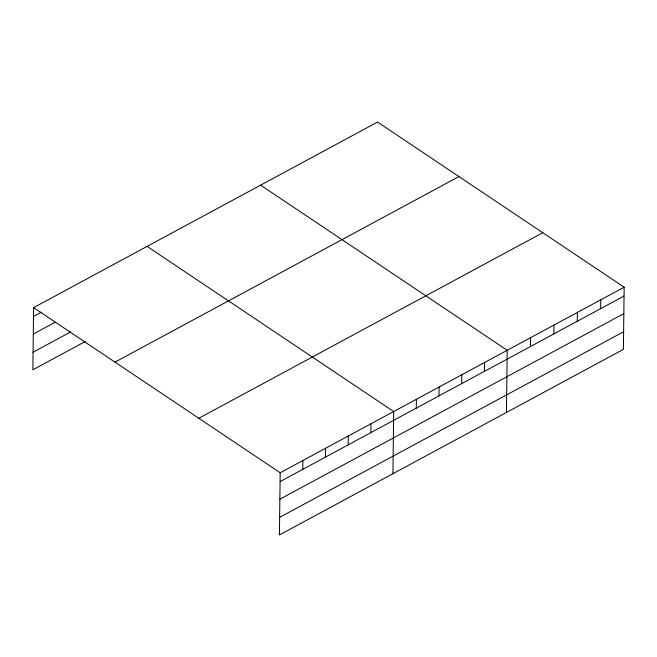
<?xml version="1.0" encoding="UTF-8"?>
<svg xmlns="http://www.w3.org/2000/svg" width="657" height="657" viewBox="0 0 657 657"><rect width="100%" height="100%" fill="white"/><g stroke="black" fill="none" stroke-linecap="round" stroke-linejoin="round"><path stroke-width="0.99" d="M33.606 307.624L280.186 472.761L279.422 534.938L623.394 349.376L624.15 287.208L377.578 122.062L33.606 307.624L32.85 369.792L85.238 341.533M302.778 469.353L302.885 460.516M325.478 457.108L325.585 448.271M348.185 444.863L348.292 436.018M370.885 432.618L370.991 423.773M392.935 473.697L393.691 411.528L147.119 246.391M416.283 408.12L416.398 399.284M438.991 395.875L439.098 387.039M461.69 383.631L461.797 374.786M484.39 371.377L484.496 362.541M506.44 412.465L507.204 350.296L260.624 185.151M530.486 346.518L530.593 337.673M553.876 333.896L553.982 325.059M577.265 321.281L577.372 312.445M600.654 308.667L600.761 299.822M33.499 316.46L41.358 312.223M33.285 334.06L55.114 322.283M33.064 352.193L70.611 331.941M114.983 362.122L458.947 176.561M198.816 418.263L542.781 232.709M280.186 472.761L624.15 287.208M280.079 481.597L624.043 296.044M279.857 499.205L623.83 313.644M279.644 517.338L623.608 331.777"/></g></svg>
